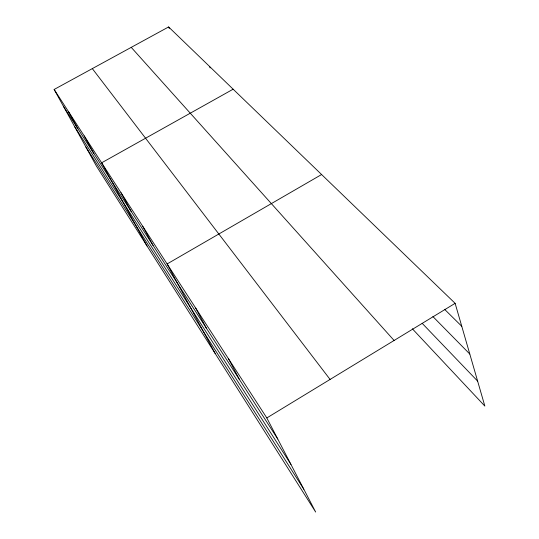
<?xml version="1.0" encoding="UTF-8"?>
<svg xmlns="http://www.w3.org/2000/svg" width="539" height="539" viewBox="0 0 539 539"><rect width="100%" height="100%" fill="white"/><g stroke="black" fill="none" stroke-linecap="round" stroke-linejoin="round"><path stroke-width="0.81" d="M266.818 417.941L455.125 303.329L168.613 26.95L54.143 89.461L96.494 166.228L315.665 512.05L266.818 417.941L54.143 89.461M321.601 174.528L167.117 263.948L215.176 353.496M233.144 89.198L101.635 162.812L147.032 245.966M444.554 309.298L461.775 326.311M432.891 316.555L469.799 354.049M422.165 323.312L477.635 381.134M412.348 328.783L484.857 406.103L455.125 303.329M131.233 47.358L394.097 340.473M92.317 68.615L330.084 379.436M63.332 106.116L277.76 439.029M74.631 126.598L290.952 464.443M85.903 147.026L303.821 489.237M68.453 111.56L77.885 128.706M84.205 135.895L93.88 153.548M121.012 192.74L131.179 211.45M142.694 226.232L153.089 245.474M195.724 308.14L206.518 328.419M228.61 358.934L239.532 379.672M168.613 26.95L169.273 28.446M209.503 66.391L210.149 67.921"/></g></svg>
